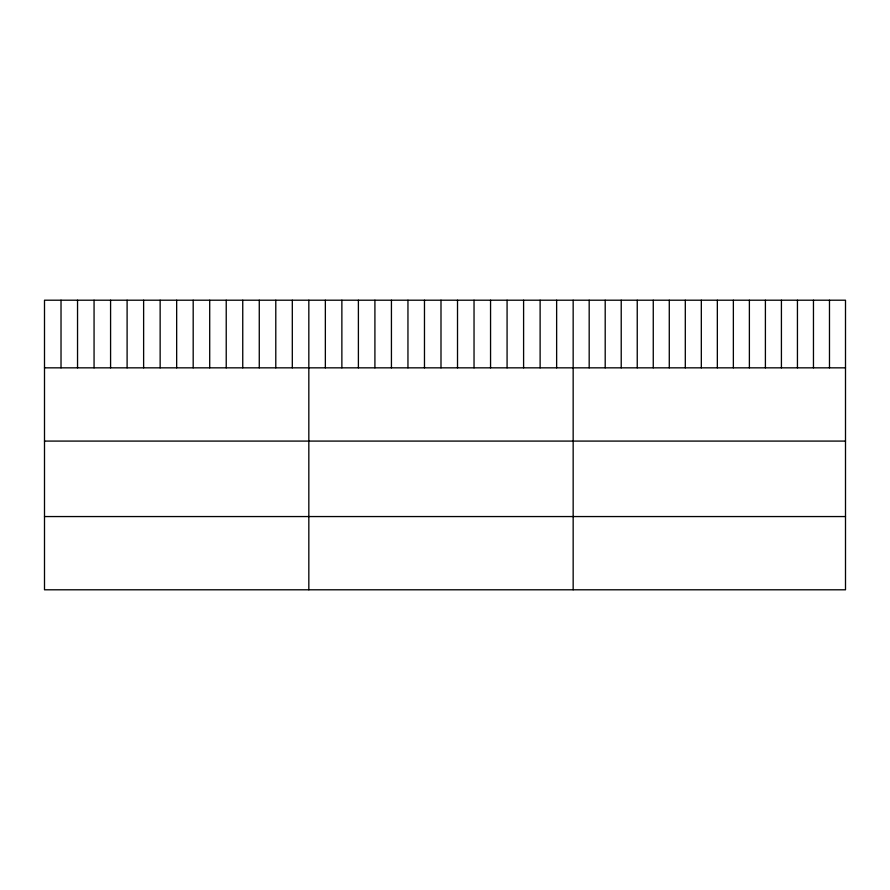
<?xml version="1.0" encoding="UTF-8"?>
<svg xmlns="http://www.w3.org/2000/svg" width="890" height="890" viewBox="0 0 890 890"><rect width="100%" height="100%" fill="white"/><g stroke="black" fill="none" stroke-linecap="round" stroke-linejoin="round"><path stroke-width="1.33" d="M845.5 367.837L845.5 589.792L44.5 589.792L44.5 300.208L845.5 300.208L845.5 367.837L44.5 367.837M44.5 441.084L845.5 441.084M44.5 516.556L845.5 516.556M829.48 300.208L829.48 367.837M813.46 300.208L813.46 367.837M797.44 300.208L797.44 367.837M781.42 300.208L781.42 367.837M765.4 300.208L765.4 367.837M749.38 300.208L749.38 367.837M733.36 300.208L733.36 367.837M717.34 300.208L717.34 367.837M701.32 300.208L701.32 367.837M685.3 300.208L685.3 367.837M669.28 300.208L669.28 367.837M653.26 300.208L653.26 367.837M637.24 300.208L637.24 367.837M621.22 300.208L621.22 367.837M605.2 300.208L605.2 367.837M589.18 300.208L589.18 367.837M573.16 300.208L573.16 589.792M556.639 300.208L556.639 367.837M540.119 300.208L540.119 367.837M523.598 300.208L523.598 367.837M507.078 300.208L507.078 367.837M490.557 300.208L490.557 367.837M474.036 300.208L474.036 367.837M457.516 300.208L457.516 367.837M440.995 300.208L440.995 367.837M424.474 300.208L424.474 367.837M407.954 300.208L407.954 367.837M391.433 300.208L391.433 367.837M374.913 300.208L374.913 367.837M358.392 300.208L358.392 367.837M341.871 300.208L341.871 367.837M325.351 300.208L325.351 367.837M308.83 300.208L308.83 589.792M292.309 300.208L292.309 367.837M275.789 300.208L275.789 367.837M259.268 300.208L259.268 367.837M242.748 300.208L242.748 367.837M226.227 300.208L226.227 367.837M209.706 300.208L209.706 367.837M193.186 300.208L193.186 367.837M176.665 300.208L176.665 367.837M160.144 300.208L160.144 367.837M143.624 300.208L143.624 367.837M127.103 300.208L127.103 367.837M110.583 300.208L110.583 367.837M94.062 300.208L94.062 367.837M77.541 300.208L77.541 367.837M61.021 300.208L61.021 367.837"/></g></svg>
